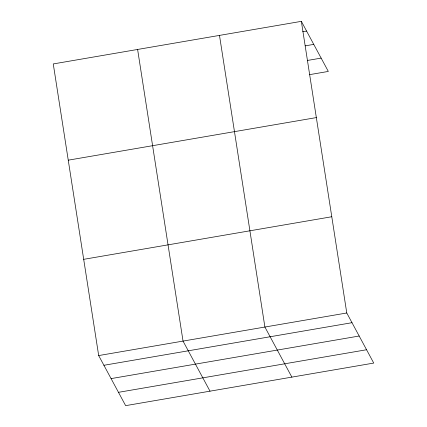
<?xml version="1.0" encoding="UTF-8"?>
<svg xmlns="http://www.w3.org/2000/svg" width="427" height="427" viewBox="0 0 427 427"><rect width="100%" height="100%" fill="white"/><g stroke="black" fill="none" stroke-linecap="round" stroke-linejoin="round"><path stroke-width="0.64" d="M301.355 21.35L53.263 63.933L98.68 355.568L125.645 405.65L373.737 363.067L346.772 312.986L301.355 21.35L328.32 71.432L309.329 74.688M302.658 31.737L306.586 31.064M305.246 45.844L313.76 44.387M307.392 60.469L321.147 58.109M68.251 160.173L316.343 117.59M83.692 259.333L331.784 216.745M98.68 355.568L346.772 312.986M103.91 365.282L352.003 322.7M111.084 378.605L359.176 336.022M118.471 392.328L366.569 349.745M291.865 377.121L264.9 327.039L219.483 35.404M209.999 391.169L183.034 341.093L137.611 49.457"/></g></svg>
